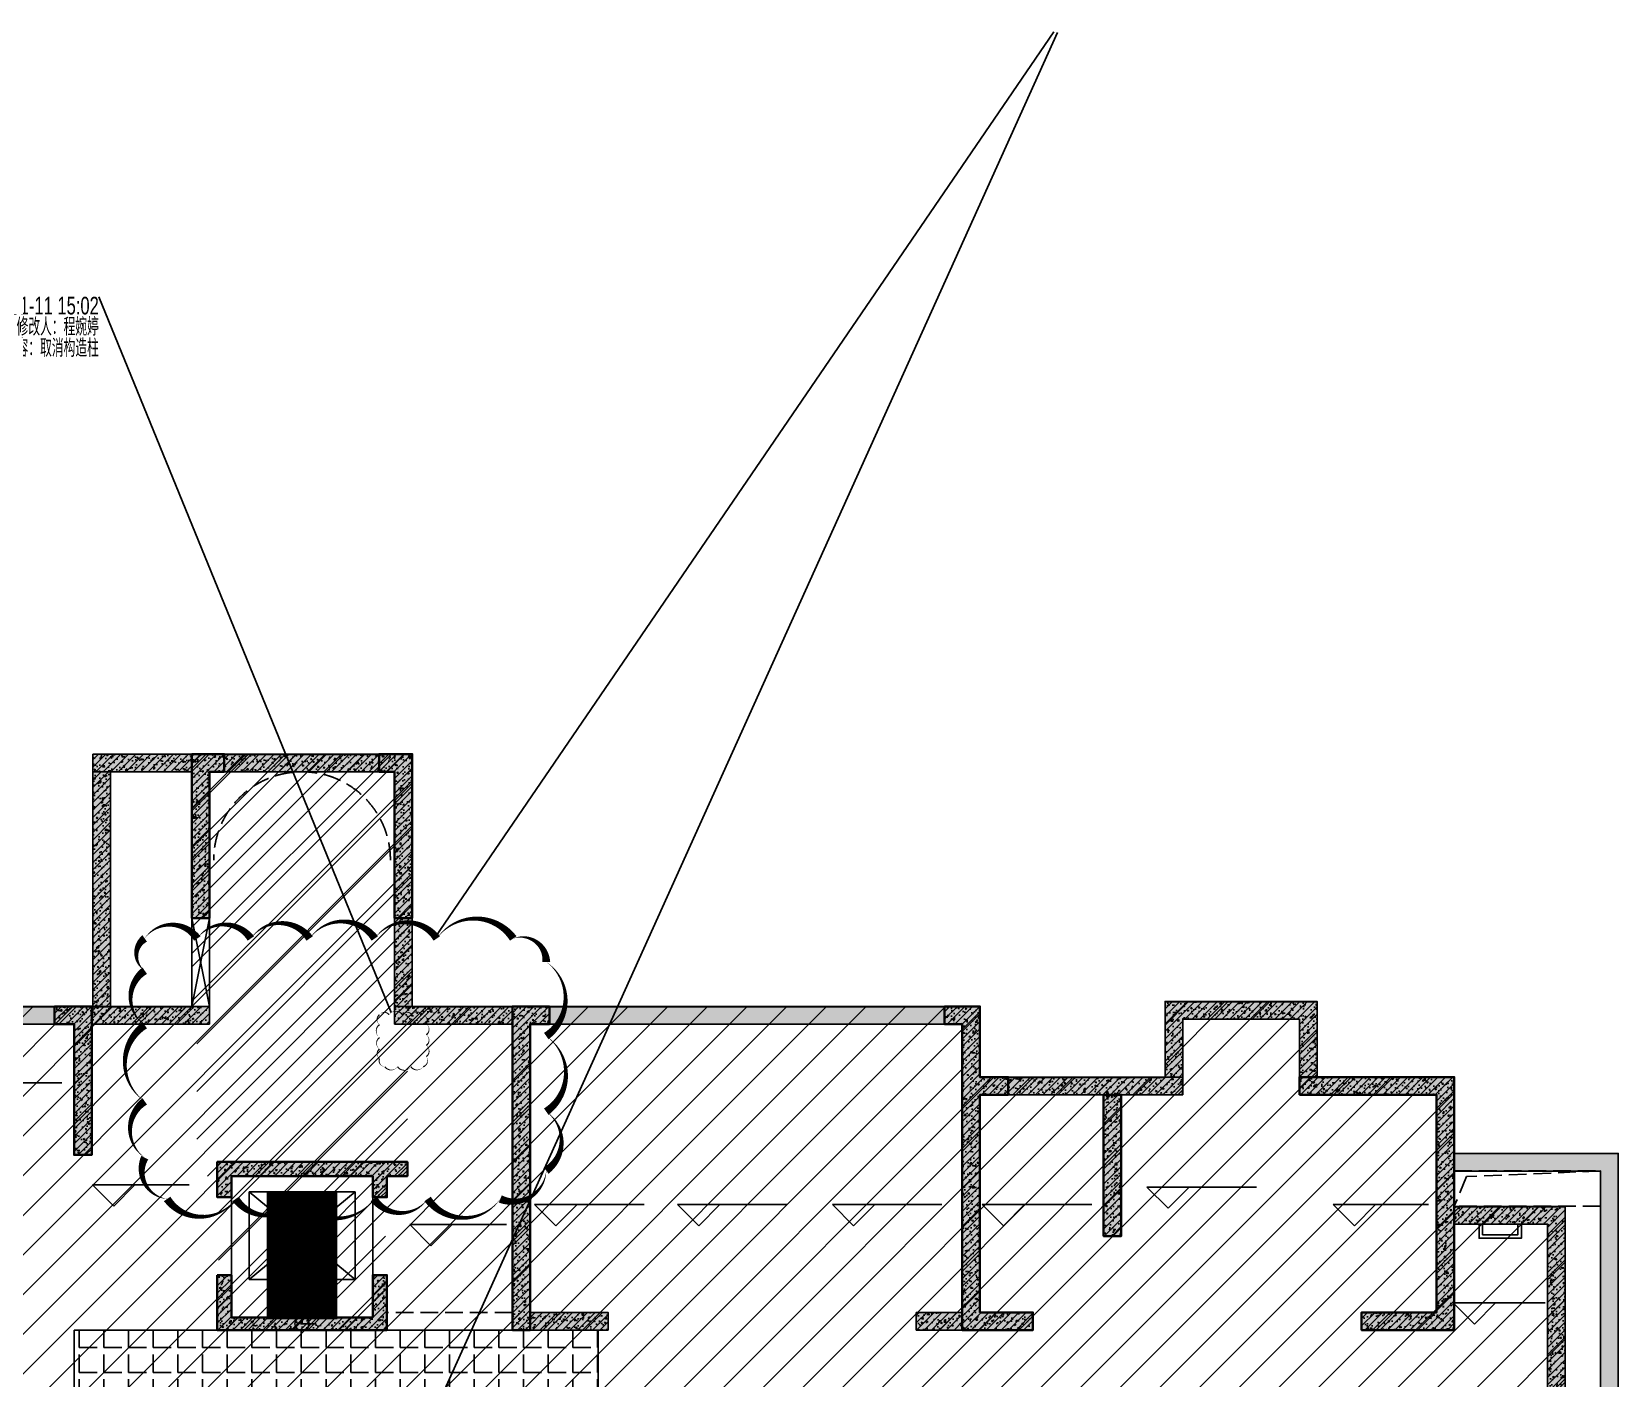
# Model space of a CAD drawing. Extents: x -1338203 to 1886333, y -783476 to 1038610.
# Drawn here: x 621962 to 644407, y 133822 to 152874 of the extents above; entities that cross this region are included whole.
import ezdxf

# ---------------------------------------------------------------- set-up
doc = ezdxf.new("R2010")
doc.units = 0
doc.header["$LTSCALE"] = 1000
doc.header["$MEASUREMENT"] = 0
doc.linetypes.add('A-18-平面B1$0$DASH', pattern=[0.35, 0.25, -0.1])
doc.linetypes.add('DASH', pattern=[0.35, 0.25, -0.1])
for name, color, linetype in [('$0$0A-O-HOLE', 52, 'Continuous'), ('0A-P-PKNG-LINE', 9, 'Continuous'), ('A-18-平面B1$0$0A-A-SYMB-DOOR', 135, 'Continuous'), ('A-18-平面B1$0$0A-A-SYMB-ELEV', 150, 'Continuous'), ('A-18-平面B1$0$0A-DETL-HATH', 8, 'Continuous'), ('A-18-平面B1$0$0A-E-EVTR', 2, 'Continuous'), ('A-18-平面B1$0$0A-E-STRS', 2, 'Continuous'), ('A-18-平面B1$0$0A-E-STRS-RAIL', 163, 'Continuous'), ('p-a-core', 1, 'Continuous'), ('S18柱墙B1_1$0$0S-CW-HATCH', 251, 'Continuous'), ('S18柱墙B1_1$0$0S-CW-HATCH-UP', 251, 'Continuous'), ('S18柱墙B1_1$0$0S-CW-LINE', 72, 'Continuous'), ('S18柱墙B1_1$0$0S-S-HOLE', 55, 'Continuous')]:
    doc.layers.add(name, color=color, linetype=linetype)
for name, color, linetype, plot in [('A-001-主楼相对位置参照$0$AAD-A-MARK', 6, 'Continuous', False), ('A-18-平面B1$0$AAD-A-MARK', 6, 'Continuous', False), ('A-18-平面B1$0$AAD-A-MODIFY_20230109', 201, 'Continuous', False), ('A-18-平面B1$0$AAD-A-MODIFY_20230111', 201, 'Continuous', False), ('S18柱墙B1_1$0$AAD-A-MARK', 6, 'Continuous', False)]:
    doc.layers.add(name, color=color, linetype=linetype, plot=plot)
doc.styles.add('A-18-平面B1$0$AAD-TXT', font='aad-txt.shx', dxfattribs={"width": 0.7, "bigfont": 'aad-hztxt.shx'})
pattern_1 = [(45, (-537701.02, -383122.39), (-53.033009, 53.033009), []), (50, (-537701.02, -383122.39), (215.178055, -18.82564), [22.5, -247.5]), (355, (-537701.02, -383122.39), (-41.6254, 225.65764), [18, -198]), (100.4514, (-537683.09, -383123.96), (173.552815, 206.83186), [19.12206, -210.342634]), (46.1842, (-537701.02, -383062.4), (320.17231, -49.6557), [33.75, -371.25]), (96.6356, (-537674.34, -383066.53), (280.39881, 292.23536), [28.68309, -315.5139]), (351.1842, (-537701.02, -383062.4), (280.39858, 292.23558), [27, -297]), (21, (-537671.02, -383077.39), (179.072116, -120.785667), [22.5, -247.5]), (326, (-537671.02, -383077.39), (72.9946, 217.54501), [18, -198]), (71.4514, (-537656.1, -383087.45), (252.06679, 96.75915), [19.12206, -210.342634]), (37.5, (-537701.02, -383122.39), (3.647957, 99.868156), [0, -195.6, 0, -201, 0, -198.75]), (7.5, (-537701.02, -383122.39), (78.920861, 118.323514), [0, -114.6, 0, -191.1, 0, -75.75]), (327.5, (-537767.92, -383122.39), (160.146731, -6.7664615), [0, -75, 0, -234, 0, -310.5]), (317.5, (-537797.92, -383122.39), (174.95585, 30.031495), [0, -97.5, 0, -155.4, 0, -220.5])]
pattern_2 = [(45, (-3344258, -271025.844), (-53.0330086, 53.0330086), []), (50, (-3344258, -271025.84), (215.178055, -18.8256405), [22.5, -247.5]), (355, (-3344258, -271025.84), (-41.6254, 225.65764), [18, -198]), (100.4514, (-3344240.07, -271027.41), (173.552815, 206.831863), [19.122057, -210.342634]), (46.1842, (-3344258, -270965.84), (320.172315, -49.655704), [33.75, -371.25]), (96.6356, (-3344231.32, -270969.98), (280.398812, 292.23536), [28.683086, -315.5139]), (351.1842, (-3344258, -270965.84), (280.398584, 292.23558), [27, -297]), (21, (-3344228, -270980.84), (179.072116, -120.785667), [22.5, -247.5]), (326, (-3344228, -270980.84), (72.9946, 217.545014), [18, -198]), (71.4514, (-3344213.08, -270990.9), (252.066789, 96.759149), [19.122057, -210.342634]), (37.5, (-3344258, -271025.844), (3.6479566, 99.8681561), [0, -195.6, 0, -201, 0, -198.75]), (7.5, (-3344258, -271025.84), (78.9208612, 118.3235136), [0, -114.6, 0, -191.1, 0, -75.75]), (327.5, (-3344324.9, -271025.84), (160.1467309, -6.7664615), [0, -75, 0, -234, 0, -310.5]), (317.5, (-3344354.9, -271025.84), (174.955851, 30.0314947), [0, -97.5, 0, -155.4, 0, -220.5])]

# ---------------------------------------------------------------- blocks, each defined once
blk = doc.blocks.new('A$C2C814229')
at = {"layer": '$0$0A-O-HOLE', "linetype": 'DASH'}
blk.add_lwpolyline([(-122209, -170134), (-122209, -170634), (-124279, -170634), (-124279, -170134)], close=True, dxfattribs=at)
blk.add_lwpolyline([(-122209, -170134), (-124104, -170212), (-124279, -170634)], dxfattribs=at)
blk = doc.blocks.new('S18柱墙B1_1')
at = {"layer": 'S18柱墙B1_1$0$0S-CW-HATCH'}
h = blk.add_hatch(color=256, dxfattribs=at)
h.dxf.hatch_style = 1
h.paths.add_polyline_path([(-2960, 8060), (-1560, 8060), (-1560, 7810), (-2960, 7810)])
h = blk.add_hatch(color=256, dxfattribs=at)
h.dxf.hatch_style = 1
h.paths.add_polyline_path([(-1560, 8060), (-1560, 5740), (-1310, 5740), (-1310, 7810), (-1100, 7810), (-1100, 8060)])
h = blk.add_hatch(color=256, dxfattribs=at)
h.dxf.hatch_style = 1
h.paths.add_polyline_path([(-1100, 8060), (1090, 8060), (1090, 7810), (-1100, 7810)])
h = blk.add_hatch(color=256, dxfattribs=at)
h.dxf.hatch_style = 1
h.paths.add_polyline_path([(1090, 7810), (1310, 7810), (1310, 5740), (1560, 5740), (1560, 8060), (1090, 8060)])
h = blk.add_hatch(color=256, dxfattribs=at)
h.dxf.hatch_style = 1
h.paths.add_polyline_path([(-2960, 7810), (-2710, 7810), (-2710, 4490), (-2960, 4490)])
h = blk.add_hatch(color=256, dxfattribs=at)
h.dxf.hatch_style = 1
h.paths.add_polyline_path([(1560, 5740), (1310, 5740), (1310, 4490), (1560, 4490)])
h = blk.add_hatch(color=256, dxfattribs=at)
h.dxf.hatch_style = 1
h.paths.add_polyline_path([(-9090, 4490), (-3500, 4490), (-3500, 4240), (-9090, 4240)])
h = blk.add_hatch(color=256, dxfattribs=at)
h.dxf.hatch_style = 1
h.paths.add_polyline_path([(-3500, 4240), (-3225, 4240), (-3225, 2390), (-2975, 2390), (-2975, 4490), (-3500, 4490)])
h = blk.add_hatch(color=256, dxfattribs=at)
h.dxf.hatch_style = 1
h.paths.add_polyline_path([(-2975, 4490), (-1310, 4490), (-1310, 4240), (-2975, 4240)])
h = blk.add_hatch(color=256, dxfattribs=at)
h.dxf.hatch_style = 1
h.paths.add_polyline_path([(2975, 4490), (1310, 4490), (1310, 4240), (2975, 4240)])
h = blk.add_hatch(color=256, dxfattribs=at)
h.dxf.hatch_style = 1
h.paths.add_polyline_path([(3225, -90), (3225, 4240), (3500, 4240), (3500, 4490), (2975, 4490), (2975, -90)])
h = blk.add_hatch(color=256, dxfattribs=at)
h.dxf.hatch_style = 1
h.paths.add_polyline_path([(9090, 4490), (3500, 4490), (3500, 4240), (9090, 4240)])
h = blk.add_hatch(color=256, dxfattribs=at)
h.dxf.hatch_style = 1
h.paths.add_polyline_path([(9090, 4240), (9340, 4240), (9340, 3400), (9340, -90), (10340, -90), (10340, 160), (9590, 160), (9590, 3240), (9990, 3240), (9990, 3490), (9590, 3490), (9590, 4490), (9090, 4490)])
h = blk.add_hatch(color=256, dxfattribs=at)
h.dxf.hatch_style = 1
h.paths.add_polyline_path([(14360, 3490), (14360, 4560), (12210, 4560), (12210, 3490), (12460, 3490), (12460, 4310), (14110, 4310), (14110, 3490)])
h = blk.add_hatch(color=256, dxfattribs=at)
h.dxf.hatch_style = 1
h.paths.add_polyline_path([(12460, 3490), (9990, 3490), (9990, 3240), (12460, 3240)])
h = blk.add_hatch(color=256, dxfattribs=at)
h.dxf.hatch_style = 1
h.paths.add_polyline_path([(14110, 3240), (16050, 3240), (16050, 160), (14990, 160), (14990, -90), (16300, -90), (16300, 3490), (14110, 3490)])
h = blk.add_hatch(color=256, dxfattribs=at)
h.dxf.hatch_style = 1
h.paths.add_polyline_path([(11340, 3240), (11590, 3240), (11590, 1240), (11340, 1240)])
h = blk.add_hatch(color=256, dxfattribs=at)
h.dxf.hatch_style = 1
h.paths.add_polyline_path([(-1000, 1790), (-1000, 2090), (110, 2090), (1000, 2090), (1000, 1790), (1200, 1790), (1200, 2090), (1490, 2090), (1490, 2270), (1490, 2290), (-1180, 2290), (-1200, 2290), (-1200, 1790)])
h = blk.add_hatch(color=256, dxfattribs=at)
h.dxf.hatch_style = 1
h.paths.add_polyline_path([(17150, -2340), (17150, -2090), (18370, -2090), (18370, 2160), (16300, 2160), (16300, 2410), (18620, 2410), (18620, -2340), (17150, -2340)])
h = blk.add_hatch(color=256, dxfattribs=at)
h.dxf.hatch_style = 1
h.paths.add_polyline_path([(16300, 1410), (17620, 1410), (17620, -1340), (16050, -1340), (16050, -1590), (17870, -1590), (17870, 1660), (16300, 1660)])
h = blk.add_hatch(color=256, dxfattribs=at)
h.dxf.hatch_style = 1
h.paths.add_polyline_path([(-1200, 690), (-1200, -90), (0, -90), (1200, -90), (1200, 690), (1000, 690), (1000, 90), (0, 90), (-1000, 90), (-1000, 690)])
h = blk.add_hatch(color=256, dxfattribs=at)
h.dxf.hatch_style = 1
h.paths.add_polyline_path([(3225, 160), (4330, 160), (4330, -90), (3225, -90)])
h = blk.add_hatch(color=256, dxfattribs=at)
h.dxf.hatch_style = 1
h.paths.add_polyline_path([(8690, 160), (9340, 160), (9340, -90), (8690, -90)])
at = {"layer": 'S18柱墙B1_1$0$0S-CW-HATCH-UP'}
h = blk.add_hatch(dxfattribs=at)
h.set_pattern_fill('钢筋混凝土', color=256, scale=30)
h.set_pattern_definition([(45, (-3335233, -257925.844), (-53.0330086, 53.0330086), []), (50, (-3335233, -257925.84), (215.178055, -18.8256405), [22.5, -247.5]), (355, (-3335233, -257925.84), (-41.6254, 225.65764), [18, -198]), (100.4514, (-3335215.07, -257927.41), (173.552815, 206.831863), [19.122057, -210.342634]), (46.1842, (-3335233, -257865.84), (320.172315, -49.655704), [33.75, -371.25]), (96.6356, (-3335206.32, -257869.98), (280.398812, 292.23536), [28.683086, -315.5139]), (351.1842, (-3335233, -257865.84), (280.398584, 292.23558), [27, -297]), (21, (-3335203, -257880.84), (179.072116, -120.785667), [22.5, -247.5]), (326, (-3335203, -257880.84), (72.9946, 217.545014), [18, -198]), (71.4514, (-3335188.08, -257890.9), (252.066789, 96.759149), [19.122057, -210.342634]), (37.5, (-3335233, -257925.844), (3.6479566, 99.8681561), [0, -195.6, 0, -201, 0, -198.75]), (7.5, (-3335233, -257925.84), (78.9208612, 118.3235136), [0, -114.6, 0, -191.1, 0, -75.75]), (327.5, (-3335299.9, -257925.84), (160.1467309, -6.7664615), [0, -75, 0, -234, 0, -310.5]), (317.5, (-3335329.9, -257925.84), (174.955851, 30.0314947), [0, -97.5, 0, -155.4, 0, -220.5])])
h.paths.add_polyline_path([(-2960, 8060), (-1560, 8060), (-1560, 7810), (-2960, 7810)])
h = blk.add_hatch(dxfattribs=at)
h.set_pattern_fill('钢筋混凝土', color=256, scale=30)
h.set_pattern_definition(pattern_1)
h.paths.add_polyline_path([(-1560, 8060), (-1560, 5740), (-1310, 5740), (-1310, 7810), (-1100, 7810), (-1100, 8060)])
h = blk.add_hatch(dxfattribs=at)
h.set_pattern_fill('钢筋混凝土', color=256, scale=30)
h.set_pattern_definition(pattern_2)
h.paths.add_polyline_path([(-1100, 8060), (1090, 8060), (1090, 7810), (-1100, 7810)])
h = blk.add_hatch(dxfattribs=at)
h.set_pattern_fill('钢筋混凝土', color=256, scale=30)
h.set_pattern_definition(pattern_1)
h.paths.add_polyline_path([(1090, 7810), (1310, 7810), (1310, 5740), (1560, 5740), (1560, 8060), (1090, 8060)])
h = blk.add_hatch(dxfattribs=at)
h.set_pattern_fill('钢筋混凝土', color=256, scale=30)
h.set_pattern_definition([(45, (-3345657.99, -268955.844), (-53.0330086, 53.0330086), []), (50, (-3345657.99, -268955.84), (215.178055, -18.8256405), [22.5, -247.5]), (355, (-3345658, -268955.84), (-41.6254, 225.65764), [18, -198]), (100.4514, (-3345640.06, -268957.41), (173.552815, 206.831863), [19.122057, -210.342634]), (46.1842, (-3345658, -268895.84), (320.172315, -49.655704), [33.75, -371.25]), (96.6356, (-3345631.3, -268899.98), (280.398812, 292.23536), [28.683086, -315.5139]), (351.1842, (-3345658, -268895.84), (280.398584, 292.23558), [27, -297]), (21, (-3345627.99, -268910.84), (179.072116, -120.785667), [22.5, -247.5]), (326, (-3345628, -268910.84), (72.9946, 217.545014), [18, -198]), (71.4514, (-3345613.07, -268920.9), (252.066789, 96.759149), [19.122057, -210.342634]), (37.5, (-3345657.99, -268955.844), (3.6479566, 99.8681561), [0, -195.6, 0, -201, 0, -198.75]), (7.5, (-3345657.99, -268955.84), (78.9208612, 118.3235136), [0, -114.6, 0, -191.1, 0, -75.75]), (327.5, (-3345724.89, -268955.84), (160.1467309, -6.7664615), [0, -75, 0, -234, 0, -310.5]), (317.5, (-3345754.89, -268955.84), (174.955851, 30.0314947), [0, -97.5, 0, -155.4, 0, -220.5])])
h.paths.add_polyline_path([(-2960, 7810), (-2710, 7810), (-2710, 4490), (-2960, 4490)])
h = blk.add_hatch(dxfattribs=at)
h.set_pattern_fill('钢筋混凝土', color=256, scale=30)
h.set_pattern_definition(pattern_2)
h.paths.add_polyline_path([(1560, 5740), (1310, 5740), (1310, 4490), (1560, 4490)])
h = blk.add_hatch(dxfattribs=at)
h.set_pattern_fill('钢筋混凝土', color=256, scale=30)
h.set_pattern_definition(pattern_2)
h.paths.add_polyline_path([(-9090, 4490), (-3500, 4490), (-3500, 4240), (-9090, 4240)])
h = blk.add_hatch(dxfattribs=at)
h.set_pattern_fill('钢筋混凝土', color=256, scale=30)
h.set_pattern_definition(pattern_1)
h.paths.add_polyline_path([(-3500, 4240), (-3225, 4240), (-3225, 2390), (-2975, 2390), (-2975, 4490), (-3500, 4490)])
h = blk.add_hatch(dxfattribs=at)
h.set_pattern_fill('钢筋混凝土', color=256, scale=30)
h.set_pattern_definition(pattern_2)
h.paths.add_polyline_path([(-2975, 4490), (-1310, 4490), (-1310, 4240), (-2975, 4240)])
h = blk.add_hatch(dxfattribs=at)
h.set_pattern_fill('钢筋混凝土', color=256, scale=30)
h.set_pattern_definition(pattern_2)
h.paths.add_polyline_path([(2975, 4490), (1310, 4490), (1310, 4240), (2975, 4240)])
h = blk.add_hatch(dxfattribs=at)
h.set_pattern_fill('钢筋混凝土', color=256, scale=30)
h.set_pattern_definition(pattern_1)
h.paths.add_polyline_path([(3225, -90), (3225, 4240), (3500, 4240), (3500, 4490), (2975, 4490), (2975, -90)])
h = blk.add_hatch(dxfattribs=at)
h.set_pattern_fill('钢筋混凝土', color=256, scale=30)
h.set_pattern_definition(pattern_2)
h.paths.add_polyline_path([(9090, 4490), (3500, 4490), (3500, 4240), (9090, 4240)])
h = blk.add_hatch(dxfattribs=at)
h.set_pattern_fill('钢筋混凝土', color=256, scale=30)
h.set_pattern_definition([(45, (-586835.16, -495521.72), (-53.0330086, 53.0330086), []), (50, (-586835.16, -495521.72), (215.178055, -18.82564), [22.5, -247.5]), (355, (-586835.16, -495521.72), (-41.6254, 225.65764), [18, -198]), (100.4514, (-586817.23, -495523.3), (173.552815, 206.83186), [19.12206, -210.342634]), (46.1842, (-586835.16, -495461.72), (320.172315, -49.6557), [33.75, -371.25]), (96.6356, (-586808.48, -495465.86), (280.39881, 292.23536), [28.68309, -315.5139]), (351.1842, (-586835.16, -495461.72), (280.39858, 292.23558), [27, -297]), (21, (-586805.16, -495476.72), (179.072116, -120.785667), [22.5, -247.5]), (326, (-586805.16, -495476.72), (72.9946, 217.545014), [18, -198]), (71.4514, (-586790.24, -495486.79), (252.06679, 96.75915), [19.12206, -210.342634]), (37.5, (-586835.16, -495521.72), (3.6479566, 99.868156), [0, -195.6, 0, -201, 0, -198.75]), (7.5, (-586835.16, -495521.72), (78.920861, 118.323514), [0, -114.6, 0, -191.1, 0, -75.75]), (327.5, (-586902.06, -495521.72), (160.146731, -6.7664615), [0, -75, 0, -234, 0, -310.5]), (317.5, (-586932.06, -495521.72), (174.95585, 30.031495), [0, -97.5, 0, -155.4, 0, -220.5])])
h.paths.add_polyline_path([(9090, 4240), (9340, 4240), (9340, 3400), (9340, -90), (10340, -90), (10340, 160), (9590, 160), (9590, 3240), (9990, 3240), (9990, 3490), (9590, 3490), (9590, 4490), (9090, 4490)])
h = blk.add_hatch(dxfattribs=at)
h.set_pattern_fill('钢筋混凝土', color=256, scale=30)
h.set_pattern_definition([(45, (-3345338, -271025.844), (-53.0330086, 53.0330086), []), (50, (-3345338, -271025.84), (215.178055, -18.8256405), [22.5, -247.5]), (355, (-3345338, -271025.84), (-41.6254, 225.65764), [18, -198]), (100.4514, (-3345320.07, -271027.41), (173.552815, 206.831863), [19.122057, -210.342634]), (46.1842, (-3345338, -270965.84), (320.172315, -49.655704), [33.75, -371.25]), (96.6356, (-3345311.32, -270969.98), (280.398812, 292.23536), [28.683086, -315.5139]), (351.1842, (-3345338, -270965.84), (280.398584, 292.23558), [27, -297]), (21, (-3345308, -270980.84), (179.072116, -120.785667), [22.5, -247.5]), (326, (-3345308, -270980.84), (72.9946, 217.545014), [18, -198]), (71.4514, (-3345293.08, -270990.9), (252.066789, 96.759149), [19.122057, -210.342634]), (37.5, (-3345338, -271025.844), (3.6479566, 99.8681561), [0, -195.6, 0, -201, 0, -198.75]), (7.5, (-3345338, -271025.84), (78.9208612, 118.3235136), [0, -114.6, 0, -191.1, 0, -75.75]), (327.5, (-3345404.9, -271025.84), (160.1467309, -6.7664615), [0, -75, 0, -234, 0, -310.5]), (317.5, (-3345434.9, -271025.84), (174.955851, 30.0314947), [0, -97.5, 0, -155.4, 0, -220.5])])
h.paths.add_polyline_path([(14360, 3490), (14360, 4560), (12210, 4560), (12210, 3490), (12460, 3490), (12460, 4310), (14110, 4310), (14110, 3490)])
h = blk.add_hatch(dxfattribs=at)
h.set_pattern_fill('钢筋混凝土', color=256, scale=30)
h.set_pattern_definition(pattern_2)
h.paths.add_polyline_path([(12460, 3490), (9990, 3490), (9990, 3240), (12460, 3240)])
h = blk.add_hatch(dxfattribs=at)
h.set_pattern_fill('钢筋混凝土', color=256, scale=30)
h.set_pattern_definition(pattern_1)
h.paths.add_polyline_path([(14110, 3240), (16050, 3240), (16050, 160), (14990, 160), (14990, -90), (16300, -90), (16300, 3490), (14110, 3490)])
h = blk.add_hatch(dxfattribs=at)
h.set_pattern_fill('钢筋混凝土', color=256, scale=30)
h.set_pattern_definition([(45, (-2333908.905, -156513.83), (-53.0330086, 53.0330086), []), (50, (-2333908.9, -156513.83), (215.178055, -18.82564), [22.5, -247.5]), (355, (-2333908.9, -156513.83), (-41.6254, 225.65764), [18, -198]), (100.4514, (-2333890.97, -156515.4), (173.552815, 206.831863), [19.122057, -210.342634]), (46.1842, (-2333908.9, -156453.83), (320.172315, -49.655704), [33.75, -371.25]), (96.6356, (-2333882.22, -156457.97), (280.39881, 292.23536), [28.683086, -315.5139]), (351.1842, (-2333908.9, -156453.83), (280.398584, 292.23558), [27, -297]), (21, (-2333878.9, -156468.83), (179.072116, -120.785667), [22.5, -247.5]), (326, (-2333878.9, -156468.83), (72.9946, 217.545014), [18, -198]), (71.4514, (-2333863.98, -156478.9), (252.066789, 96.759149), [19.122057, -210.342634]), (37.5, (-2333908.905, -156513.83), (3.6479566, 99.8681561), [0, -195.6, 0, -201, 0, -198.75]), (7.5, (-2333908.9, -156513.83), (78.920861, 118.3235136), [0, -114.6, 0, -191.1, 0, -75.75]), (327.5, (-2333975.805, -156513.83), (160.1467309, -6.7664615), [0, -75, 0, -234, 0, -310.5]), (317.5, (-2334005.8, -156513.83), (174.955851, 30.031495), [0, -97.5, 0, -155.4, 0, -220.5])])
h.paths.add_polyline_path([(11340, 3240), (11590, 3240), (11590, 1240), (11340, 1240)])
h = blk.add_hatch(dxfattribs=at)
h.set_pattern_fill('钢筋混凝土', color=256, scale=30)
h.set_pattern_definition(pattern_1)
h.paths.add_polyline_path([(-1000, 1790), (-1000, 2090), (110, 2090), (1000, 2090), (1000, 1790), (1200, 1790), (1200, 2090), (1490, 2090), (1490, 2270), (1490, 2290), (-1180, 2290), (-1200, 2290), (-1200, 1790)])
h = blk.add_hatch(dxfattribs=at)
h.set_pattern_fill('钢筋混凝土', color=256, scale=30)
h.set_pattern_definition([(45, (-1683525.285, 613271.84), (-53.0330086, 53.0330086), []), (50, (-1683525.29, 613271.84), (215.178055, -18.82564), [22.5, -247.5]), (355, (-1683525.29, 613271.84), (-41.6254, 225.65764), [18, -198]), (100.4514, (-1683507.35, 613270.27), (173.552815, 206.831863), [19.122057, -210.342634]), (46.1842, (-1683525.29, 613331.84), (320.172315, -49.655704), [33.75, -371.25]), (96.6356, (-1683498.6, 613327.7), (280.39881, 292.23536), [28.683086, -315.5139]), (351.1842, (-1683525.3, 613331.84), (280.398584, 292.23558), [27, -297]), (21, (-1683495.29, 613316.84), (179.072116, -120.785667), [22.5, -247.5]), (326, (-1683495.29, 613316.84), (72.9946, 217.545014), [18, -198]), (71.4514, (-1683480.36, 613306.78), (252.066789, 96.75915), [19.122057, -210.342634]), (37.5, (-1683525.285, 613271.84), (3.6479566, 99.868156), [0, -195.6, 0, -201, 0, -198.75]), (7.5, (-1683525.29, 613271.84), (78.920861, 118.3235136), [0, -114.6, 0, -191.1, 0, -75.75]), (327.5, (-1683592.185, 613271.84), (160.146731, -6.7664615), [0, -75, 0, -234, 0, -310.5]), (317.5, (-1683622.19, 613271.84), (174.955851, 30.031495), [0, -97.5, 0, -155.4, 0, -220.5])])
h.paths.add_polyline_path([(17150, -2340), (17150, -2090), (18370, -2090), (18370, 2160), (16300, 2160), (16300, 2410), (18620, 2410), (18620, -2340), (17150, -2340)])
h = blk.add_hatch(dxfattribs=at)
h.set_pattern_fill('钢筋混凝土', color=256, scale=30)
h.set_pattern_definition([(45, (-3344258, -271025.844), (-53.0330086, 53.0330086), []), (50, (-3344258, -271025.84), (215.178055, -18.8256405), [22.5, -247.5]), (355, (-3344258, -271025.84), (-41.6254, 225.65764), [18, -198]), (100.4514, (-3344240.07, -271027.41), (173.552815, 206.831863), [19.122057, -210.342634]), (46.1842, (-3344258, -270965.84), (320.172315, -49.655704), [33.75, -371.25]), (96.6356, (-3344231.32, -270969.98), (280.398812, 292.23536), [28.683086, -315.5139]), (351.1842, (-3344258, -270965.84), (280.398584, 292.23558), [27, -297]), (21, (-3344228, -270980.84), (179.072116, -120.785667), [22.5, -247.5]), (326, (-3344228, -270980.84), (72.9946, 217.545014), [18, -198]), (71.4514, (-3344213.08, -270990.9), (252.066789, 96.759149), [19.122057, -210.342634]), (37.5, (-3344258, -271025.844), (3.6479566, 99.8681561), [0, -195.6, 0, -201, 0, -198.75]), (7.5, (-3344258, -271025.84), (78.9208612, 118.3235136), [0, -114.6, 0, -191.1, 0, -75.75]), (327.5, (-3344324.9, -271025.84), (160.1467309, -6.7664615), [0, -75, 0, -234, 0, -310.5]), (317.5, (-3344354.9, -271025.84), (174.955851, 30.0314947), [0, -97.5, 0, -155.4, 0, -220.5])])
h.paths.add_polyline_path([(16300, 1410), (17620, 1410), (17620, -1340), (16050, -1340), (16050, -1590), (17870, -1590), (17870, 1660), (16300, 1660)])
h = blk.add_hatch(dxfattribs=at)
h.set_pattern_fill('钢筋混凝土', color=256, scale=30)
h.set_pattern_definition(pattern_1)
h.paths.add_polyline_path([(-1200, 690), (-1200, -90), (0, -90), (1200, -90), (1200, 690), (1000, 690), (1000, 90), (0, 90), (-1000, 90), (-1000, 690)])
h = blk.add_hatch(dxfattribs=at)
h.set_pattern_fill('钢筋混凝土', color=256, scale=30)
h.set_pattern_definition([(45, (-3329693.01, -265825.844), (-53.0330086, 53.0330086), []), (50, (-3329693, -265825.84), (215.178055, -18.8256405), [22.5, -247.5]), (355, (-3329693, -265825.84), (-41.6254, 225.65764), [18, -198]), (100.4514, (-3329675.08, -265827.41), (173.552815, 206.831863), [19.122057, -210.342634]), (46.1842, (-3329693, -265765.84), (320.172315, -49.655704), [33.75, -371.25]), (96.6356, (-3329666.33, -265769.98), (280.398812, 292.23536), [28.683086, -315.5139]), (351.1842, (-3329693, -265765.84), (280.398584, 292.23558), [27, -297]), (21, (-3329663, -265780.84), (179.072116, -120.785667), [22.5, -247.5]), (326, (-3329663, -265780.84), (72.9946, 217.545014), [18, -198]), (71.4514, (-3329648.08, -265790.9), (252.066789, 96.759149), [19.122057, -210.342634]), (37.5, (-3329693.01, -265825.844), (3.6479566, 99.8681561), [0, -195.6, 0, -201, 0, -198.75]), (7.5, (-3329693.01, -265825.84), (78.9208612, 118.3235136), [0, -114.6, 0, -191.1, 0, -75.75]), (327.5, (-3329759.91, -265825.84), (160.1467309, -6.7664615), [0, -75, 0, -234, 0, -310.5]), (317.5, (-3329789.9, -265825.84), (174.955851, 30.0314947), [0, -97.5, 0, -155.4, 0, -220.5])])
h.paths.add_polyline_path([(3225, 160), (4330, 160), (4330, -90), (3225, -90)])
h = blk.add_hatch(dxfattribs=at)
h.set_pattern_fill('钢筋混凝土', color=256, scale=30)
h.set_pattern_definition([(45, (-3325213.01, -265825.844), (-53.0330086, 53.0330086), []), (50, (-3325213, -265825.84), (215.178055, -18.8256405), [22.5, -247.5]), (355, (-3325213, -265825.84), (-41.6254, 225.65764), [18, -198]), (100.4514, (-3325195.08, -265827.41), (173.552815, 206.831863), [19.122057, -210.342634]), (46.1842, (-3325213, -265765.84), (320.172315, -49.655704), [33.75, -371.25]), (96.6356, (-3325186.33, -265769.98), (280.398812, 292.23536), [28.683086, -315.5139]), (351.1842, (-3325213, -265765.84), (280.398584, 292.23558), [27, -297]), (21, (-3325183, -265780.84), (179.072116, -120.785667), [22.5, -247.5]), (326, (-3325183, -265780.84), (72.9946, 217.545014), [18, -198]), (71.4514, (-3325168.08, -265790.9), (252.066789, 96.759149), [19.122057, -210.342634]), (37.5, (-3325213.01, -265825.844), (3.6479566, 99.8681561), [0, -195.6, 0, -201, 0, -198.75]), (7.5, (-3325213.01, -265825.84), (78.9208612, 118.3235136), [0, -114.6, 0, -191.1, 0, -75.75]), (327.5, (-3325279.91, -265825.84), (160.1467309, -6.7664615), [0, -75, 0, -234, 0, -310.5]), (317.5, (-3325309.9, -265825.84), (174.955851, 30.0314947), [0, -97.5, 0, -155.4, 0, -220.5])])
h.paths.add_polyline_path([(8690, 160), (9340, 160), (9340, -90), (8690, -90)])
at = {"layer": 'S18柱墙B1_1$0$0S-CW-LINE'}
for points in [[(-2960, 8060), (-1560, 8060), (-1560, 7810), (-2960, 7810)], [(-1100, 8060), (1090, 8060), (1090, 7810), (-1100, 7810)], [(-2960, 7810), (-2710, 7810), (-2710, 4490), (-2960, 4490)], [(1560, 5740), (1310, 5740), (1310, 4490), (1560, 4490)], [(-9090, 4490), (-3500, 4490), (-3500, 4240), (-9090, 4240)], [(-2975, 4490), (-1310, 4490), (-1310, 4240), (-2975, 4240)], [(2975, 4490), (1310, 4490), (1310, 4240), (2975, 4240)], [(9090, 4490), (3500, 4490), (3500, 4240), (9090, 4240)], [(12460, 3490), (9990, 3490), (9990, 3240), (12460, 3240)], [(17150, -2340), (17150, -2090), (18370, -2090), (18370, 2160), (16300, 2160), (16300, 2410), (18620, 2410), (18620, -2340), (17150, -2340)], [(16300, 1410), (17620, 1410), (17620, -1340), (16050, -1340), (16050, -1590), (17870, -1590), (17870, 1660), (16300, 1660)], [(3225, 160), (4330, 160), (4330, -90), (3225, -90)], [(8690, 160), (9340, 160), (9340, -90), (8690, -90)]]:
    blk.add_lwpolyline(points, close=True, dxfattribs=at)
at = {"layer": 'S18柱墙B1_1$0$0S-CW-LINE', "lineweight": 35}
for points in [[(-1560, 8060), (-1560, 5740), (-1310, 5740), (-1310, 7810), (-1100, 7810), (-1100, 8060)], [(1090, 7810), (1310, 7810), (1310, 5740), (1560, 5740), (1560, 8060), (1090, 8060)], [(-3500, 4240), (-3225, 4240), (-3225, 2390), (-2975, 2390), (-2975, 4490), (-3500, 4490)], [(3225, -90), (3225, 4240), (3500, 4240), (3500, 4490), (2975, 4490), (2975, -90)], [(9090, 4240), (9340, 4240), (9340, 3400), (9340, -90), (10340, -90), (10340, 160), (9590, 160), (9590, 3240), (9990, 3240), (9990, 3490), (9590, 3490), (9590, 4490), (9090, 4490)], [(14110, 3240), (16050, 3240), (16050, 160), (14990, 160), (14990, -90), (16300, -90), (16300, 3490), (14110, 3490)], [(11340, 3240), (11590, 3240), (11590, 1240), (11340, 1240)], [(-1000, 1790), (-1000, 2090), (110, 2090), (1000, 2090), (1000, 1790), (1200, 1790), (1200, 2090), (1490, 2090), (1490, 2270), (1490, 2290), (-1180, 2290), (-1200, 2290), (-1200, 1790)], [(-1200, 690), (-1200, -90), (0, -90), (1200, -90), (1200, 690), (1000, 690), (1000, 90), (0, 90), (-1000, 90), (-1000, 690)]]:
    blk.add_lwpolyline(points, close=True, dxfattribs=at)
at = {"layer": 'S18柱墙B1_1$0$0S-CW-LINE', "flags": 128}
blk.add_lwpolyline([(14360, 3490), (14360, 4560), (12210, 4560), (12210, 3490), (12460, 3490), (12460, 4310), (14110, 4310), (14110, 3490)], close=True, dxfattribs=at)
at = {"layer": 'S18柱墙B1_1$0$0S-S-HOLE', "flags": 128}
for points in [[(-1310, 5740), (-1560, 4490)], [(-1560, 5740), (-1310, 4490)]]:
    blk.add_lwpolyline(points, dxfattribs=at)
blk.add_lwpolyline([(-1310, 5740), (-1560, 5740), (-1560, 4490), (-1310, 4490)], close=True, dxfattribs=at)
at = {"layer": 'S18柱墙B1_1$0$AAD-A-MARK'}
for q in [(0, 200), (0, 200), (0, 200), (0, 200), (0, 200), (200, 0), (200, 0), (200, 0), (200, 0), (200, 0)]:
    blk.add_line((0, 0), q, dxfattribs=at)
blk.add_circle((0, 0), 100, dxfattribs=at)
blk.add_circle((0, 0), 100, dxfattribs=at)
blk.add_circle((0, 0), 100, dxfattribs=at)
blk.add_circle((0, 0), 100, dxfattribs=at)
blk.add_circle((0, 0), 100, dxfattribs=at)
blk = doc.blocks.new('S001地下一墙柱')
at = {"ltscale": 0.002}
blk.add_blockref('S18柱墙B1_1', (-140579, -172296), dxfattribs=at)
blk = doc.blocks.new('A-18-平面B1')
at = {"layer": 'A-18-平面B1$0$0A-DETL-HATH'}
h = blk.add_hatch(dxfattribs=at)
h.set_pattern_fill('ANGLE', color=256, scale=100)
h.set_pattern_definition([(0, (190959.8, -284146.34), (0, 349.25), [254, -95.25]), (90, (190959.8, -284146.34), (-349.25, 2e-14), [254, -95.25])])
h.paths.add_polyline_path([(-3225, -90), (4190, -90), (4190, -1340), (-3225, -1340)])
at = {"layer": 'A-18-平面B1$0$0A-A-SYMB-DOOR', "linetype": 'A-18-平面B1$0$DASH'}
blk.add_lwpolyline([(1200, -90), (2975, -90), (2975, 160), (1200, 160)], close=True, dxfattribs=at)
at = {"layer": 'A-18-平面B1$0$0A-A-SYMB-ELEV'}
for p, q in [((-4946, 3409), (-3397, 3409)), ((-2664, 1665), (-2964, 1965)), ((-2964, 1965), (-1598, 1965)), ((-2664, 1665), (-2364, 1965)), ((12251, 1634), (11951, 1934)), ((11951, 1934), (13500, 1934)), ((12251, 1634), (12551, 1934)), ((3590, 1386), (3290, 1686)), ((3290, 1686), (4839, 1686)), ((3590, 1386), (3890, 1686)), ((5612, 1386), (5312, 1686)), ((5312, 1686), (6862, 1686)), ((5612, 1386), (5912, 1686)), ((7803, 1386), (7503, 1686)), ((7503, 1686), (9052, 1686)), ((7803, 1386), (8103, 1686)), ((9922, 1386), (9622, 1686)), ((9622, 1686), (11171, 1686)), ((9922, 1386), (10222, 1686)), ((14887, 1386), (14587, 1686)), ((14587, 1686), (15935, 1686)), ((14887, 1386), (15187, 1686)), ((1823, 1105), (1523, 1405)), ((1523, 1405), (2890, 1405)), ((1823, 1105), (2123, 1405)), ((16585, -6), (16285, 294)), ((16285, 294), (17587, 294)), ((16585, -6), (16885, 294))]:
    blk.add_line(p, q, dxfattribs=at)
at = {"layer": 'A-18-平面B1$0$0A-DETL-HATH'}
blk.add_lwpolyline([(-3225, -90), (4190, -90), (4190, -1340), (-3225, -1340)], close=True, dxfattribs=at)
at = {"layer": 'A-18-平面B1$0$0A-E-EVTR'}
for p, q in [((750, 1865), (-750, 1865)), ((-750, 1865), (-750, 625)), ((750, 625), (-750, 1865)), ((750, 1865), (-750, 625)), ((750, 625), (750, 1865)), ((-750, 625), (750, 625)), ((450, 470), (-450, 470)), ((-450, 470), (-450, 315)), ((450, 315), (450, 470)), ((-450, 315), (450, 315))]:
    blk.add_line(p, q, dxfattribs=at)
at = {"layer": 'A-18-平面B1$0$0A-E-STRS', "linetype": 'A-18-平面B1$0$DASH'}
blk.add_arc((0, 6560), 1250, 360, 180, dxfattribs=at)
at = {"layer": 'A-18-平面B1$0$0A-E-STRS-RAIL', "flags": 128}
for points in [[(16650, 1410), (16650, 1210), (17250, 1210), (17250, 1410)], [(16700, 1410), (16700, 1260), (17200, 1260), (17200, 1410)]]:
    blk.add_lwpolyline(points, dxfattribs=at)
at = {"layer": 'A-18-平面B1$0$AAD-A-MARK'}
for q in [(0, 200), (0, 200), (0, 200), (0, 200), (200, 0), (200, 0), (200, 0), (200, 0)]:
    blk.add_line((0, 0), q, dxfattribs=at)
blk.add_circle((0, 0), 100, dxfattribs=at)
blk.add_circle((0, 0), 100, dxfattribs=at)
blk.add_circle((0, 0), 100, dxfattribs=at)
blk.add_circle((0, 0), 100, dxfattribs=at)
at = {"layer": 'A-18-平面B1$0$AAD-A-MODIFY_20230109', "color": 6}
for p, q in [((758, -3715), (10687, 18269)), ((1889, 5475), (10637, 18281))]:
    blk.add_line(p, q, dxfattribs=at)
at = {"layer": 'A-18-平面B1$0$AAD-A-MODIFY_20230109', "color": 6, "flags": 128}
blk.add_lwpolyline([(-2226, 5452, 0, 111, -0.520567), (-1481, 5452, 0, 111, -0.520567), (-724, 5452, 0, 111, -0.520567), (108, 5452, 0, 111, -0.520567), (1030, 5452, 0, 111, -0.520567), (1907, 5452, 0, 111, -0.520567), (2988, 5452, 0, 111, -0.520567), (3455, 5119, 0, 111, -0.520567), (3455, 4070, 0, 111, -0.520567), (3455, 3001, 0, 111, -0.520567), (3455, 2168, 0, 111, -0.520567), (2804, 1766, 0, 111, -0.520567), (1776, 1766, 0, 111, -0.520567), (1015, 1766, 0, 111, -0.520567), (-43, 1766, 0, 111, -0.520567), (-940, 1766, 0, 111, -0.520567), (-1909, 1766, 0, 111, -0.520567), (-2226, 2349, 0, 111, -0.520567), (-2226, 3147, 0, 111, -0.520567), (-2226, 4226, 0, 111, -0.520567), (-2226, 4996, 0, 111, -0.520567)], format="xyseb", close=True, dxfattribs=at)
at = {"layer": 'A-18-平面B1$0$AAD-A-MODIFY_20230111', "color": 4}
blk.add_line((1263, 4404), (-2875, 14530), dxfattribs=at)
at = {"layer": 'A-18-平面B1$0$AAD-A-MODIFY_20230111', "color": 4, "flags": 128}
blk.add_lwpolyline([(1096, 4372, 0, 19.8, -0.520567), (1230, 4372, 0, 19.8, -0.520567), (1421, 4372, 0, 19.8, -0.520567), (1555, 4372, 0, 19.8, -0.520567), (1704, 4372, 0, 19.8, -0.520567), (1757, 4245, 0, 19.8, -0.520567), (1757, 4089, 0, 19.8, -0.520567), (1757, 3938, 0, 19.8, -0.520567), (1757, 3780, 0, 19.8, -0.520567), (1714, 3637, 0, 19.8, -0.520567), (1540, 3637, 0, 19.8, -0.520567), (1350, 3637, 0, 19.8, -0.520567), (1172, 3637, 0, 19.8, -0.520567), (1096, 3753, 0, 19.8, -0.520567), (1096, 3887, 0, 19.8, -0.520567), (1096, 4050, 0, 19.8, -0.520567), (1096, 4232, 0, 19.8, -0.520567)], format="xyseb", close=True, dxfattribs=at)
at = {"layer": 'A-18-平面B1$0$AAD-A-MODIFY_20230111', "color": 4, "char_height": 250, "width": 3000, "attachment_point": 3, "line_spacing_factor": 0.72, "style": 'A-18-平面B1$0$AAD-TXT'}
for s, insert in [('时\u3000间：2023-01-11 15:02', (-2875, 14530)), ('修改人：程婉婷', (-2875, 14230)), ('内\u3000容：取消构造柱', (-2875, 13930))]:
    blk.add_mtext(s, dxfattribs=dict(at, insert=insert))
blk = doc.blocks.new('A-001-主楼相对位置参照')
at = {"layer": 'A-001-主楼相对位置参照$0$AAD-A-MARK'}
blk.add_lwpolyline([(-141579, -172206), (-139579, -172206), (-139579, -170206), (-141579, -170206)], close=True, dxfattribs=at)

msp = doc.modelspace()

# ---------------------------------------------------------------- hatches: boundary and pattern name
at = {"ltscale": 0.002}
h = msp.add_hatch(dxfattribs=at)
h.set_pattern_fill('ANSI31', color=8, scale=250)
h.set_pattern_definition([(45, (321371.16, 273451.7), (-280.633, 280.633), [])])
h.paths.add_polyline_path([(627346.6, 139076.4), (635376.6, 139076.4), (635376.6, 138076.4), (637996.6, 138076.4), (637996.6, 139146.4), (640146.6, 139146.4), (640146.6, 138076.4), (642086.6, 138076.4), (642086.6, 136246.4), (643656.6, 136246.4), (643656.6, 132996.4), (638576.6, 132996.4), (638576.6, 132296.4), (638576.6, 129296.4), (637621.6, 129296.4), (637621.6, 128696.4), (637371.6, 128696.4), (637371.6, 129296.4), (635546.6, 129296.4), (635546.6, 128696.4), (635126.6, 128696.4), (635126.6, 129296.4), (616446.6, 129296.4), (616446.6, 128696.4), (616026.6, 128696.4), (616026.6, 129296.4), (614201.6, 129296.4), (614201.6, 128696.4), (613951.6, 128696.4), (613951.6, 129296.4), (612621.6, 129296.4), (612621.6, 128696.4), (612371.6, 128696.4), (612371.6, 129296.4), (609486.6, 129296.4), (609486.6, 139146.4), (612136.6, 139146.4), (612136.6, 138076.4), (616196.6, 138076.4), (616196.6, 139076.4), (624226.6, 139076.4), (624226.6, 142646.4), (627346.6, 142646.4)])
h = msp.add_hatch(dxfattribs=at)
h.set_pattern_fill('ANSI31', color=8, scale=300)
h.set_pattern_definition([(45, (766365.37, 306889.07), (-336.7596, 336.7596), [])])
h.paths.add_polyline_path([(627346.6, 139083.2), (627346.6, 138833.2), (627276.6, 138833.2), (627276.6, 136683.2), (626966.6, 136683.2), (626966.6, 134503.2), (624606.6, 134503.2), (624606.6, 136683.2), (624296.6, 136683.2), (624296.6, 138833.2), (624226.6, 138833.2), (624226.6, 139083.2), (624226.6, 142653.2), (627346.6, 142653.2)])

# ---------------------------------------------------------------- linework, layer by layer
at = {"color": 3, "flags": 128}
for points in [[(616196.6, 139076.4), (624226.6, 139076.4), (624226.6, 142646.4), (627346.6, 142646.4), (627346.6, 139076.4)], [(627346.6, 139076.4), (635376.6, 139076.4), (635376.6, 138076.4), (637996.6, 138076.4), (637996.6, 139146.4), (640146.6, 139146.4), (640146.6, 138076.4), (642086.6, 138076.4), (642086.6, 136246.4), (643656.6, 136246.4), (643656.6, 132996.4), (638576.6, 132996.4), (638576.6, 132296.4), (638576.6, 132296.4), (638576.6, 129296.4), (637621.6, 129296.4), (637621.6, 128696.4), (637371.6, 128696.4), (637371.6, 129296.4), (635546.6, 129296.4), (635546.6, 128696.4), (635126.6, 128696.4), (635126.6, 129296.4), (616446.6, 129296.4)]]:
    msp.add_lwpolyline(points, dxfattribs=at)
at = {"layer": 'p-a-core', "ltscale": 0.002, "const_width": 1000}
msp.add_lwpolyline([(625786.6, 136458.2), (625786.6, 134658.2)], dxfattribs=at)

# ---------------------------------------------------------------- block references
at = {"ltscale": 0.002}
for name, p in [('S001地下一墙柱', (766365.4, 306889.1)), ('A-001-主楼相对位置参照', (766365.4, 306889.1)), ('A-18-平面B1', (625786.6, 134593.2))]:
    msp.add_blockref(name, p, dxfattribs=at)
at = {"layer": '0A-P-PKNG-LINE', "ltscale": 0.002}
msp.add_blockref('A$C2C814229', (766365.4, 306889.1), dxfattribs=at)

doc.saveas('drawing.dxf')
